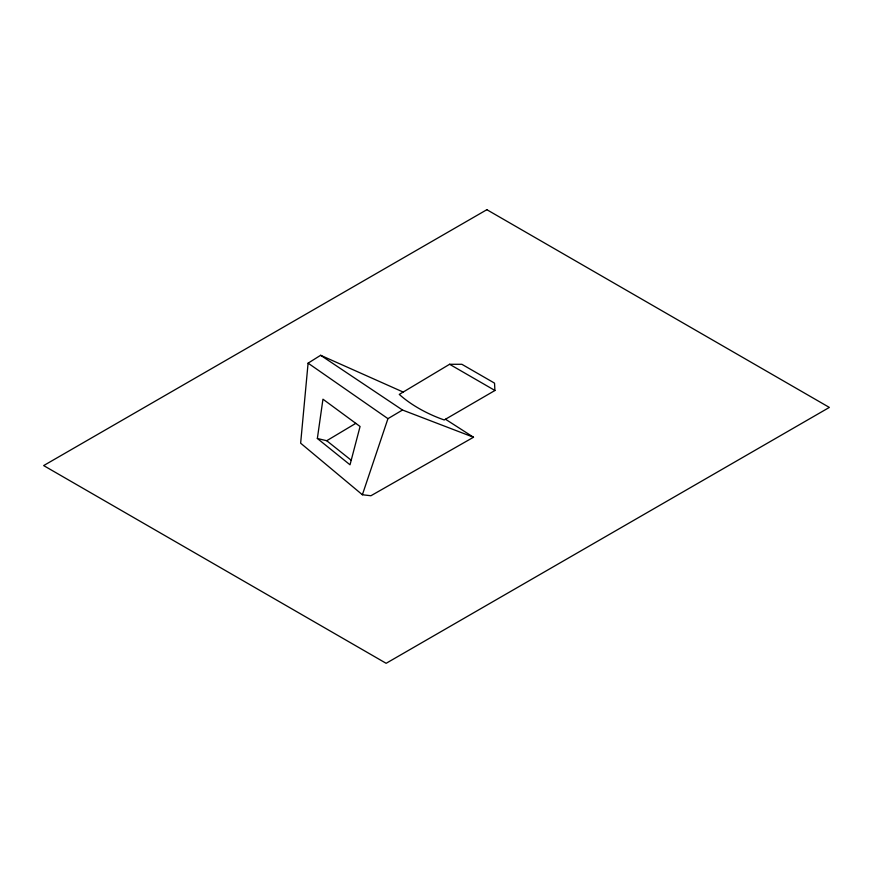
<?xml version="1.0" encoding="UTF-8"?>
<svg xmlns="http://www.w3.org/2000/svg" width="873" height="873" viewBox="0 0 873 873"><rect width="100%" height="100%" fill="white"/><g stroke="black" fill="none" stroke-linecap="round" stroke-linejoin="round"><path stroke-width="1.31" d="M494.904 390.504L494.544 383.203A24.76 14.295 0 0 0 493.943 382.789L461.861 364.292L449.595 364.281L399.277 394.4C411.532 405.487 428.337 414.446 444.237 419.957L494.947 390.482L449.595 364.281M403.184 392.064L320.631 355.289L308.093 363.157L300.639 443.189L362.382 494.751L370.927 495.744L473.504 437.242L445.481 419.236M317.357 438.497L322.955 399.19L360.069 426.493L350.018 464.796L317.357 438.497L326.731 440.723L351.219 460.235M362.382 494.751L387.95 418.658L402.508 410.026L473.504 437.242M326.731 440.723L355.802 423.35M320.631 355.289L402.508 410.026M308.093 363.157L387.95 418.658M486.861 209.695L43.65 465.582L386.139 663.305L829.35 407.418L486.861 209.695"/></g></svg>
